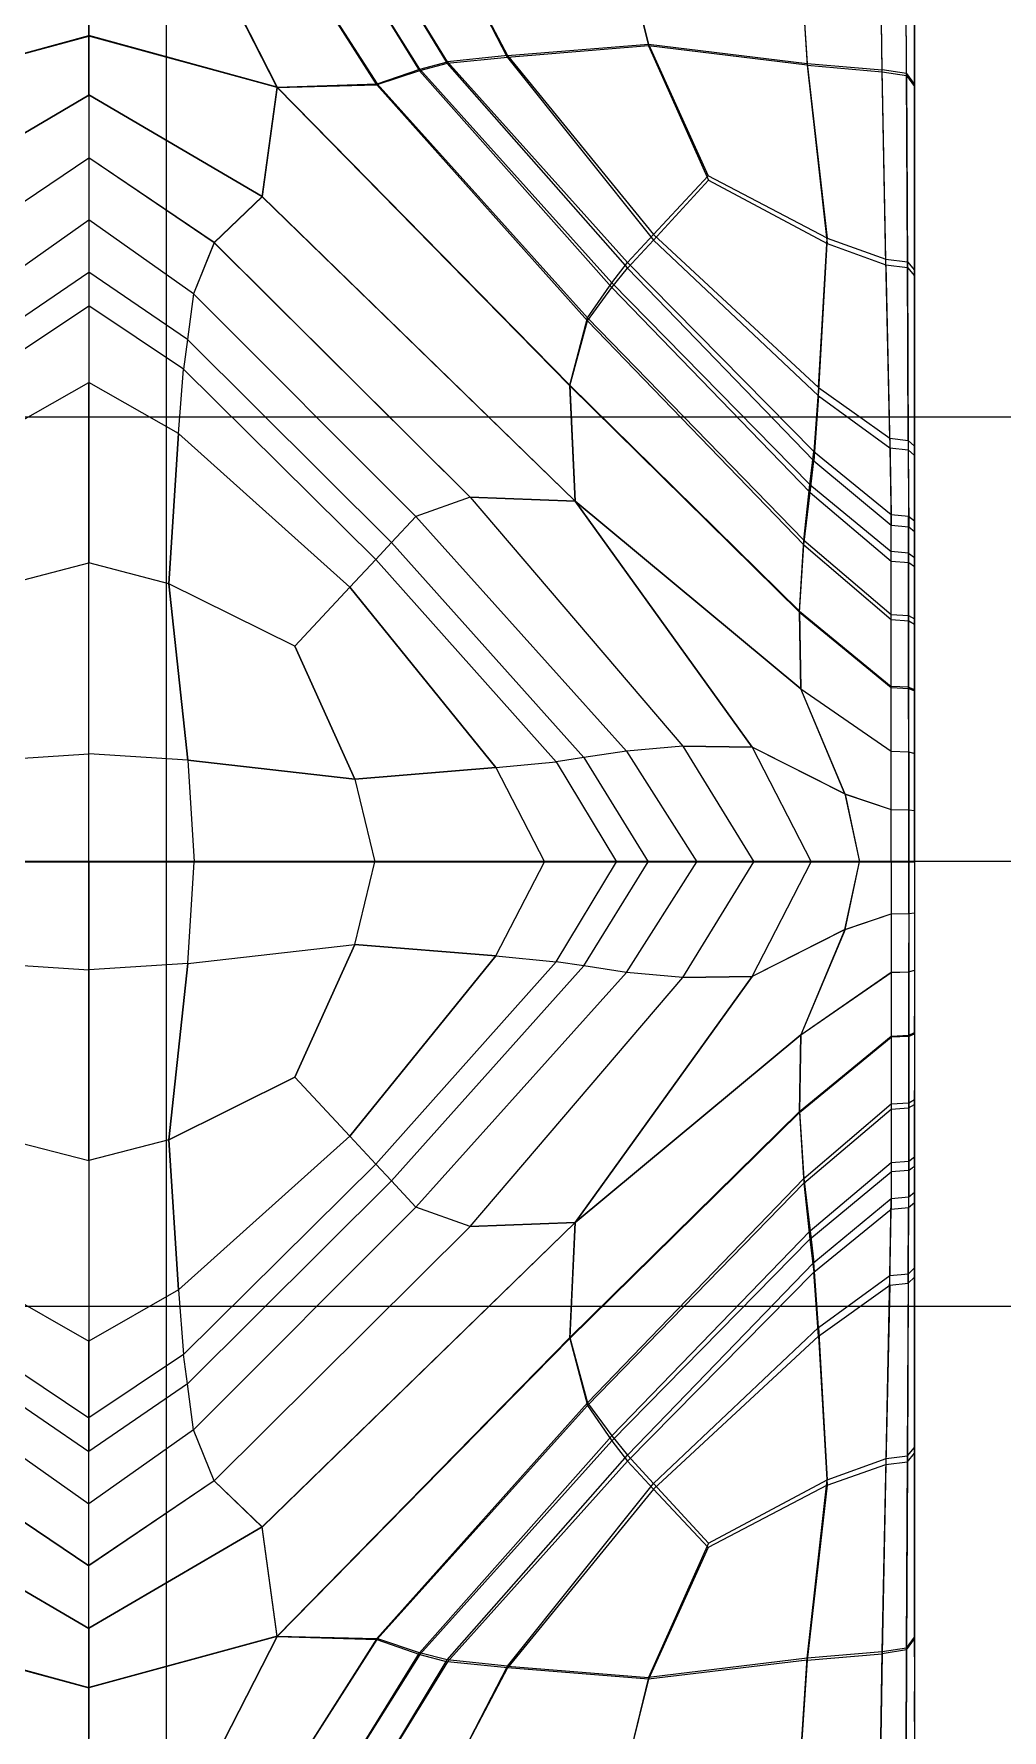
# Model space of a CAD drawing. Extents: x 11992 to 29481, y -6727 to 6811.
# Drawn here: x 12621.41 to 12627.12, y 1275.12 to 1285.14 of the extents above; entities that cross this region are included whole.
import ezdxf

# ---------------------------------------------------------------- set-up
doc = ezdxf.new("R2010")
doc.units = 0
doc.header["$MEASUREMENT"] = 0
doc.layers.get('0').update_dxf_attribs({"color": 8, "linetype": 'CONTINUOUS'})

msp = doc.modelspace()

# ---------------------------------------------------------------- linework, layer by layer
for p, q in [((12622.188, 1830.601, -1920.433), (12622.188, 930.6, -1920.433)), ((12622.188, 1830.601, -2370.433), (12622.188, 930.6, -2370.433)), ((12621.73, 1284.781, -1759.853), (12621.73, 1293.203, -1755.897)), ((12626.605, 1288.027, -1758.806), (12626.605, 1284.722, -1759.473)), ((12626.605, 1282.266, -1720.583), (12626.605, 1287.266, -1723.956)), ((12626.605, 1283.63, -1759.572), (12626.605, 1286.403, -1757.39)), ((12621.73, 1285.725, -1721.202), (12621.73, 1285.132, -1721.042)), ((12623.684, 1284.934, -1720.599), (12623.305, 1285.539, -1720.707)), ((12623.305, 1285.538, -1760.159), (12623.683, 1284.925, -1760.249)), ((12623.847, 1284.978, -1720.536), (12623.492, 1285.557, -1720.642)), ((12623.492, 1285.555, -1760.224), (12623.846, 1284.967, -1760.306)), ((12624.203, 1285.003, -1760.308), (12623.915, 1285.557, -1760.231)), ((12623.916, 1285.559, -1720.635), (12624.203, 1285.014, -1720.532)), ((12624.916, 1285.557, -1720.639), (12625.034, 1285.081, -1720.538)), ((12624.916, 1285.557, -1760.227), (12625.034, 1285.071, -1760.303)), ((12625.932, 1285.555, -1760.22), (12625.972, 1284.957, -1760.31)), ((12625.933, 1285.555, -1720.645), (12625.972, 1284.968, -1720.527)), ((12626.413, 1284.919, -1760.313), (12626.405, 1285.555, -1760.218)), ((12626.413, 1284.93, -1720.523), (12626.405, 1285.554, -1720.647)), ((12626.557, 1284.897, -1760.22), (12626.555, 1285.53, -1760.126)), ((12626.557, 1284.908, -1720.616), (12626.555, 1285.529, -1720.74)), ((12622.526, 1285.449, -1721.047), (12622.843, 1284.828, -1720.963)), ((12622.842, 1284.826, -1759.902), (12622.526, 1285.447, -1759.819)), ((12623.017, 1285.493, -1720.879), (12623.432, 1284.847, -1720.769)), ((12623.431, 1284.842, -1760.088), (12623.017, 1285.492, -1759.987)), ((12620.617, 1284.83, -1720.96), (12621.73, 1285.132, -1721.042)), ((12620.617, 1284.826, -1759.902), (12621.73, 1285.13, -1759.823)), ((12622.843, 1284.828, -1720.963), (12621.73, 1285.132, -1721.042)), ((12621.73, 1285.132, -1721.042), (12621.73, 1284.782, -1721.012)), ((12622.842, 1284.826, -1759.902), (12621.73, 1285.13, -1759.823)), ((12624.203, 1285.014, -1720.532), (12625.034, 1285.081, -1720.538)), ((12625.034, 1285.071, -1760.303), (12624.203, 1285.003, -1760.308)), ((12625.034, 1285.081, -1720.538), (12625.972, 1284.968, -1720.527)), ((12625.034, 1285.081, -1720.538), (12625.387, 1284.304, -1720.434)), ((12625.972, 1284.957, -1760.31), (12625.034, 1285.071, -1760.303)), ((12625.034, 1285.071, -1760.303), (12625.388, 1284.278, -1760.378)), ((12623.683, 1284.925, -1760.249), (12623.431, 1284.842, -1760.088)), ((12623.432, 1284.847, -1720.769), (12623.684, 1284.934, -1720.599)), ((12623.846, 1284.967, -1760.306), (12623.683, 1284.925, -1760.249)), ((12623.683, 1284.925, -1760.249), (12624.818, 1283.644, -1760.38)), ((12623.684, 1284.934, -1720.599), (12623.847, 1284.978, -1720.536)), ((12623.684, 1284.934, -1720.599), (12624.818, 1283.673, -1720.435)), ((12624.203, 1285.003, -1760.308), (12623.846, 1284.967, -1760.306)), ((12623.846, 1284.967, -1760.306), (12624.911, 1283.759, -1760.42)), ((12624.203, 1285.014, -1720.532), (12623.847, 1284.978, -1720.536)), ((12624.911, 1283.793, -1720.383), (12623.847, 1284.978, -1720.536)), ((12624.203, 1285.014, -1720.532), (12625.064, 1283.958, -1720.397)), ((12624.203, 1285.003, -1760.308), (12625.065, 1283.925, -1760.406)), ((12625.972, 1284.968, -1720.527), (12626.09, 1283.936, -1720.393)), ((12625.972, 1284.968, -1720.527), (12626.413, 1284.93, -1720.523)), ((12625.972, 1284.957, -1760.31), (12626.09, 1283.904, -1760.407)), ((12625.972, 1284.957, -1760.31), (12626.413, 1284.919, -1760.313)), ((12626.436, 1283.813, -1720.379), (12626.413, 1284.93, -1720.523)), ((12626.557, 1284.908, -1720.616), (12626.413, 1284.93, -1720.523)), ((12626.436, 1283.779, -1760.417), (12626.413, 1284.919, -1760.313)), ((12626.413, 1284.919, -1760.313), (12626.557, 1284.897, -1760.22)), ((12626.605, 1283.375, -1758.131), (12626.605, 1284.949, -1757.955)), ((12626.605, 1283.406, -1722.672), (12626.605, 1284.948, -1722.91)), ((12622.843, 1284.828, -1720.963), (12622.753, 1284.182, -1720.935)), ((12622.753, 1284.181, -1759.932), (12622.842, 1284.826, -1759.902)), ((12622.842, 1284.826, -1759.902), (12623.431, 1284.842, -1760.088)), ((12622.842, 1284.826, -1759.902), (12624.571, 1283.063, -1760.136)), ((12622.843, 1284.828, -1720.963), (12623.432, 1284.847, -1720.769)), ((12622.843, 1284.828, -1720.963), (12624.571, 1283.068, -1720.725)), ((12624.674, 1283.448, -1760.246), (12623.431, 1284.842, -1760.088)), ((12623.432, 1284.847, -1720.769), (12624.674, 1283.465, -1720.593)), ((12626.563, 1283.796, -1720.472), (12626.557, 1284.908, -1720.616)), ((12626.557, 1284.908, -1720.616), (12626.605, 1284.843, -1720.894)), ((12626.557, 1284.897, -1760.22), (12626.563, 1283.762, -1760.324)), ((12626.557, 1284.897, -1760.22), (12626.605, 1284.832, -1759.942)), ((12626.605, 1284.832, -1759.942), (12626.605, 1281.895, -1759.007)), ((12620.707, 1284.183, -1720.933), (12621.73, 1284.782, -1721.012)), ((12620.707, 1284.181, -1759.932), (12621.73, 1284.781, -1759.853)), ((12621.73, 1284.782, -1721.012), (12621.73, 1284.045, -1720.753)), ((12622.753, 1284.182, -1720.935), (12621.73, 1284.782, -1721.012)), ((12622.753, 1284.181, -1759.932), (12621.73, 1284.781, -1759.853)), ((12621.73, 1284.781, -1759.853), (12621.73, 1283.084, -1760.452)), ((12626.605, 1284.733, -1721.364), (12626.605, 1283.406, -1722.672)), ((12620.989, 1283.909, -1760.001), (12621.73, 1284.411, -1759.925)), ((12620.989, 1283.91, -1720.865), (12621.73, 1284.411, -1720.94)), ((12622.471, 1283.91, -1720.865), (12621.73, 1284.411, -1720.94)), ((12622.471, 1283.909, -1760.001), (12621.73, 1284.411, -1759.925)), ((12626.605, 1283.543, -1721.899), (12626.605, 1284.395, -1722.8)), ((12626.605, 1283.511, -1758.902), (12626.605, 1284.386, -1758.039)), ((12625.387, 1284.304, -1720.434), (12625.064, 1283.958, -1720.397)), ((12625.065, 1283.925, -1760.406), (12625.388, 1284.278, -1760.378)), ((12626.09, 1283.936, -1720.393), (12625.387, 1284.304, -1720.434)), ((12625.388, 1284.278, -1760.378), (12626.09, 1283.904, -1760.407)), ((12622.753, 1284.182, -1720.935), (12622.471, 1283.91, -1720.865)), ((12622.471, 1283.909, -1760.001), (12622.753, 1284.181, -1759.932)), ((12624.601, 1282.383, -1720.698), (12622.753, 1284.182, -1720.935)), ((12624.601, 1282.383, -1760.169), (12622.753, 1284.181, -1759.932)), ((12621.111, 1283.607, -1760.186), (12621.73, 1284.045, -1760.113)), ((12621.111, 1283.607, -1720.68), (12621.73, 1284.045, -1720.753)), ((12621.73, 1284.045, -1720.753), (12621.73, 1283.736, -1720.565)), ((12622.349, 1283.607, -1720.68), (12621.73, 1284.045, -1720.753)), ((12622.349, 1283.607, -1760.186), (12621.73, 1284.045, -1760.113)), ((12625.064, 1283.958, -1720.397), (12624.911, 1283.793, -1720.383)), ((12625.065, 1283.925, -1760.406), (12624.911, 1283.759, -1760.42)), ((12626.038, 1283.055, -1720.293), (12625.064, 1283.958, -1720.397)), ((12626.039, 1283.005, -1760.479), (12625.065, 1283.925, -1760.406)), ((12626.038, 1283.055, -1720.293), (12626.09, 1283.936, -1720.393)), ((12626.09, 1283.936, -1720.393), (12626.436, 1283.813, -1720.379)), ((12622.471, 1283.91, -1720.865), (12622.349, 1283.607, -1720.68)), ((12622.471, 1283.909, -1760.001), (12622.349, 1283.607, -1760.186)), ((12622.471, 1283.91, -1720.865), (12623.981, 1282.407, -1720.64)), ((12622.471, 1283.909, -1760.001), (12623.981, 1282.407, -1760.226)), ((12626.039, 1283.005, -1760.479), (12626.09, 1283.904, -1760.407)), ((12626.09, 1283.904, -1760.407), (12626.436, 1283.779, -1760.417)), ((12621.146, 1283.337, -1760.372), (12621.73, 1283.736, -1760.301)), ((12621.146, 1283.337, -1720.494), (12621.73, 1283.736, -1720.565)), ((12622.313, 1283.337, -1760.372), (12621.73, 1283.736, -1760.301)), ((12622.313, 1283.337, -1720.494), (12621.73, 1283.736, -1720.565)), ((12621.73, 1283.736, -1720.565), (12621.73, 1283.084, -1720.414)), ((12624.818, 1283.673, -1720.435), (12624.911, 1283.793, -1720.383)), ((12624.818, 1283.644, -1760.38), (12624.911, 1283.759, -1760.42)), ((12624.911, 1283.793, -1720.383), (12626.01, 1282.676, -1720.251)), ((12624.911, 1283.759, -1760.42), (12626.011, 1282.621, -1760.517)), ((12626.46, 1282.754, -1720.258), (12626.436, 1283.813, -1720.379)), ((12626.436, 1283.813, -1720.379), (12626.563, 1283.796, -1720.472)), ((12626.436, 1283.779, -1760.417), (12626.46, 1282.698, -1760.504)), ((12626.436, 1283.779, -1760.417), (12626.563, 1283.762, -1760.324)), ((12626.568, 1282.742, -1720.352), (12626.563, 1283.796, -1720.472)), ((12626.563, 1283.796, -1720.472), (12626.605, 1283.747, -1720.752)), ((12626.563, 1283.762, -1760.324), (12626.568, 1282.686, -1760.41)), ((12626.563, 1283.762, -1760.324), (12626.605, 1283.713, -1760.044)), ((12624.674, 1283.465, -1720.593), (12624.818, 1283.673, -1720.435)), ((12624.674, 1283.448, -1760.246), (12624.818, 1283.644, -1760.38)), ((12625.986, 1282.482, -1720.29), (12624.818, 1283.673, -1720.435)), ((12624.818, 1283.644, -1760.38), (12625.988, 1282.433, -1760.493)), ((12621.17, 1283.162, -1720.422), (12621.73, 1283.536, -1720.492)), ((12621.17, 1283.162, -1760.444), (12621.73, 1283.536, -1760.374)), ((12622.29, 1283.162, -1760.444), (12621.73, 1283.536, -1760.374)), ((12622.29, 1283.162, -1720.422), (12621.73, 1283.536, -1720.492)), ((12622.349, 1283.607, -1720.68), (12622.313, 1283.337, -1720.494)), ((12622.349, 1283.607, -1760.186), (12622.313, 1283.337, -1760.372)), ((12623.661, 1282.293, -1720.462), (12622.349, 1283.607, -1720.68)), ((12623.661, 1282.293, -1760.404), (12622.349, 1283.607, -1760.186)), ((12626.605, 1282.218, -1721.061), (12626.605, 1283.543, -1721.899)), ((12624.571, 1283.068, -1720.725), (12624.674, 1283.465, -1720.593)), ((12624.571, 1283.063, -1760.136), (12624.674, 1283.448, -1760.246)), ((12624.674, 1283.465, -1720.593), (12625.951, 1282.152, -1720.436)), ((12624.674, 1283.448, -1760.246), (12625.951, 1282.124, -1760.385)), ((12626.605, 1283.511, -1758.902), (12626.605, 1282.418, -1758.208)), ((12622.313, 1283.337, -1760.372), (12622.29, 1283.162, -1760.444)), ((12622.313, 1283.337, -1720.494), (12622.29, 1283.162, -1720.422)), ((12623.517, 1282.139, -1760.586), (12622.313, 1283.337, -1760.372)), ((12622.313, 1283.337, -1720.494), (12623.517, 1282.139, -1720.28)), ((12626.605, 1282.595, -1759.656), (12626.605, 1283.375, -1758.131)), ((12626.605, 1283.375, -1758.131), (12626.605, 1281.997, -1760.157)), ((12622.259, 1282.782, -1760.51), (12622.29, 1283.162, -1760.444)), ((12622.259, 1282.782, -1720.355), (12622.29, 1283.162, -1720.422)), ((12623.424, 1282.039, -1760.655), (12622.29, 1283.162, -1760.444)), ((12623.424, 1282.039, -1720.211), (12622.29, 1283.162, -1720.422)), ((12621.2, 1282.782, -1760.51), (12621.73, 1283.084, -1760.452)), ((12621.2, 1282.782, -1720.355), (12621.73, 1283.084, -1720.414)), ((12622.259, 1282.782, -1760.51), (12621.73, 1283.084, -1760.452)), ((12622.259, 1282.782, -1720.355), (12621.73, 1283.084, -1720.414)), ((12621.73, 1283.084, -1720.414), (12621.73, 1282.018, -1720.209)), ((12621.73, 1280.253, -1760.925), (12621.73, 1283.084, -1760.452)), ((12624.571, 1283.068, -1720.725), (12625.925, 1281.734, -1720.57)), ((12624.571, 1283.068, -1720.725), (12624.601, 1282.383, -1720.698)), ((12624.601, 1282.383, -1760.169), (12624.571, 1283.063, -1760.136)), ((12624.571, 1283.063, -1760.136), (12625.926, 1281.727, -1760.287)), ((12626.038, 1283.055, -1720.293), (12626.01, 1282.676, -1720.251)), ((12626.038, 1283.055, -1720.293), (12626.46, 1282.754, -1720.258)), ((12626.039, 1283.005, -1760.479), (12626.011, 1282.621, -1760.517)), ((12626.039, 1283.005, -1760.479), (12626.46, 1282.698, -1760.504)), ((12651.312, 1282.879, -1720.484), (12606.312, 1282.879, -1720.484)), ((12651.312, 1282.879, -1760.381), (12606.312, 1282.879, -1760.381)), ((12622.259, 1282.782, -1760.51), (12622.202, 1281.895, -1760.681)), ((12622.203, 1281.895, -1720.185), (12622.259, 1282.782, -1720.355)), ((12622.259, 1282.782, -1760.51), (12623.271, 1281.874, -1760.685)), ((12623.271, 1281.874, -1720.18), (12622.259, 1282.782, -1720.355)), ((12626.46, 1282.754, -1720.258), (12626.568, 1282.742, -1720.352)), ((12626.46, 1282.754, -1720.258), (12626.467, 1282.304, -1720.206)), ((12626.568, 1282.742, -1720.352), (12626.57, 1282.295, -1720.3)), ((12626.568, 1282.742, -1720.352), (12626.605, 1282.707, -1720.634)), ((12625.986, 1282.482, -1720.29), (12626.01, 1282.676, -1720.251)), ((12625.988, 1282.433, -1760.493), (12626.011, 1282.621, -1760.517)), ((12626.01, 1282.676, -1720.251), (12626.467, 1282.304, -1720.206)), ((12626.011, 1282.621, -1760.517), (12626.468, 1282.241, -1760.549)), ((12626.46, 1282.698, -1760.504), (12626.568, 1282.686, -1760.41)), ((12626.46, 1282.698, -1760.504), (12626.468, 1282.241, -1760.549)), ((12626.568, 1282.686, -1760.41), (12626.571, 1282.232, -1760.455)), ((12626.568, 1282.686, -1760.41), (12626.605, 1282.652, -1760.13)), ((12626.605, 1281.875, -1722.551), (12626.605, 1282.564, -1721.788)), ((12625.951, 1282.152, -1720.436), (12625.986, 1282.482, -1720.29)), ((12625.951, 1282.124, -1760.385), (12625.988, 1282.433, -1760.493)), ((12625.986, 1282.482, -1720.29), (12626.467, 1282.085, -1720.242)), ((12625.988, 1282.433, -1760.493), (12626.468, 1282.029, -1760.531)), ((12623.981, 1282.407, -1720.64), (12623.661, 1282.293, -1720.462)), ((12623.981, 1282.407, -1760.226), (12623.661, 1282.293, -1760.404)), ((12623.981, 1282.407, -1720.64), (12625.238, 1280.936, -1720.426)), ((12623.981, 1282.407, -1760.226), (12625.238, 1280.936, -1760.439)), ((12623.981, 1282.407, -1760.226), (12624.601, 1282.383, -1760.169)), ((12624.601, 1282.383, -1720.698), (12623.981, 1282.407, -1720.64)), ((12625.646, 1280.93, -1760.36), (12624.601, 1282.383, -1760.169)), ((12624.601, 1282.383, -1760.169), (12625.933, 1281.275, -1760.295)), ((12625.933, 1281.275, -1720.573), (12624.601, 1282.383, -1720.698)), ((12624.601, 1282.383, -1720.698), (12625.646, 1280.93, -1720.507)), ((12623.661, 1282.293, -1720.462), (12623.517, 1282.139, -1720.28)), ((12623.661, 1282.293, -1760.404), (12623.517, 1282.139, -1760.586)), ((12623.661, 1282.293, -1720.462), (12624.905, 1280.907, -1720.244)), ((12623.661, 1282.293, -1760.404), (12624.905, 1280.907, -1760.622)), ((12626.467, 1282.085, -1720.242), (12626.467, 1282.304, -1720.206)), ((12626.467, 1282.304, -1720.206), (12626.57, 1282.295, -1720.3)), ((12626.468, 1280.253, -1760.384), (12626.468, 1282.241, -1760.549)), ((12626.468, 1282.241, -1760.549), (12626.571, 1282.232, -1760.455)), ((12626.57, 1282.295, -1720.3), (12626.605, 1282.266, -1720.583)), ((12626.57, 1281.284, -1720.611), (12626.57, 1282.295, -1720.3)), ((12626.571, 1282.232, -1760.455), (12626.605, 1282.204, -1760.174)), ((12626.571, 1279.947, -1760.279), (12626.571, 1282.232, -1760.455)), ((12626.605, 1282.218, -1721.061), (12626.605, 1281.547, -1722.677)), ((12623.517, 1282.139, -1760.586), (12623.424, 1282.039, -1760.655)), ((12623.517, 1282.139, -1720.28), (12623.424, 1282.039, -1720.211)), ((12624.653, 1280.868, -1760.799), (12623.517, 1282.139, -1760.586)), ((12623.517, 1282.139, -1720.28), (12624.653, 1280.868, -1720.066)), ((12625.925, 1281.734, -1720.57), (12625.951, 1282.152, -1720.436)), ((12625.926, 1281.727, -1760.287), (12625.951, 1282.124, -1760.385)), ((12625.951, 1282.152, -1720.436), (12626.468, 1281.714, -1720.384)), ((12625.951, 1282.124, -1760.385), (12626.468, 1281.683, -1760.432)), ((12626.605, 1282.157, -1759.699), (12626.605, 1282.014, -1758.248)), ((12621.257, 1281.895, -1720.185), (12621.73, 1282.018, -1720.209)), ((12621.257, 1281.895, -1760.681), (12621.73, 1282.018, -1760.657)), ((12621.73, 1280.891, -1720.008), (12621.73, 1282.018, -1720.209)), ((12622.203, 1281.895, -1720.185), (12621.73, 1282.018, -1720.209)), ((12622.202, 1281.895, -1760.681), (12621.73, 1282.018, -1760.657)), ((12623.271, 1281.874, -1760.685), (12623.424, 1282.039, -1760.655)), ((12623.271, 1281.874, -1720.18), (12623.424, 1282.039, -1720.211)), ((12623.424, 1282.039, -1760.655), (12624.489, 1280.843, -1760.865)), ((12623.424, 1282.039, -1720.211), (12624.49, 1280.843, -1720)), ((12626.57, 1282.076, -1720.336), (12626.467, 1282.085, -1720.242)), ((12626.468, 1281.714, -1720.384), (12626.467, 1282.085, -1720.242)), ((12626.468, 1282.029, -1760.531), (12626.571, 1282.021, -1760.438)), ((12626.57, 1282.076, -1720.336), (12626.605, 1282.05, -1720.618)), ((12626.571, 1282.021, -1760.438), (12626.605, 1281.997, -1760.157)), ((12622.947, 1281.526, -1760.753), (12622.202, 1281.895, -1760.681)), ((12622.202, 1281.895, -1760.681), (12622.315, 1280.853, -1760.866)), ((12622.947, 1281.526, -1720.113), (12622.203, 1281.895, -1720.185)), ((12622.315, 1280.853, -1720), (12622.203, 1281.895, -1720.185)), ((12623.271, 1281.874, -1760.685), (12622.947, 1281.526, -1760.753)), ((12622.947, 1281.526, -1720.113), (12623.271, 1281.874, -1720.18)), ((12623.271, 1281.874, -1760.685), (12624.133, 1280.809, -1760.877)), ((12624.133, 1280.809, -1719.989), (12623.271, 1281.874, -1720.18)), ((12626.605, 1280.831, -1758.061), (12626.605, 1281.895, -1759.007)), ((12626.605, 1281.826, -1758.233), (12626.605, 1281.52, -1758.144)), ((12625.925, 1281.734, -1720.57), (12625.933, 1281.275, -1720.573)), ((12625.925, 1281.734, -1720.57), (12626.468, 1281.289, -1720.519)), ((12625.933, 1281.275, -1760.295), (12625.926, 1281.727, -1760.287)), ((12625.926, 1281.727, -1760.287), (12626.468, 1281.282, -1760.338)), ((12626.468, 1281.289, -1720.519), (12626.468, 1281.714, -1720.384)), ((12626.468, 1281.714, -1720.384), (12626.57, 1281.707, -1720.478)), ((12626.468, 1281.683, -1760.432), (12626.571, 1281.676, -1760.338)), ((12626.57, 1281.707, -1720.478), (12626.605, 1281.687, -1720.758)), ((12626.571, 1281.676, -1760.338), (12626.605, 1281.656, -1760.059)), ((12626.605, 1281.238, -1759.497), (12626.605, 1281.656, -1760.059)), ((12626.605, 1281.623, -1759.587), (12626.605, 1279.981, -1758.091)), ((12626.605, 1281.164, -1758.061), (12626.605, 1281.623, -1759.587)), ((12623.301, 1280.741, -1719.976), (12622.947, 1281.526, -1720.113)), ((12622.947, 1281.526, -1760.753), (12623.301, 1280.741, -1760.89)), ((12626.194, 1280.654, -1760.369), (12625.933, 1281.275, -1760.295)), ((12625.933, 1281.275, -1760.295), (12626.468, 1280.906, -1760.337)), ((12626.195, 1280.653, -1720.497), (12625.933, 1281.275, -1720.573)), ((12625.933, 1281.275, -1720.573), (12626.468, 1280.906, -1720.531)), ((12626.468, 1280.906, -1720.531), (12626.468, 1281.289, -1720.519)), ((12626.57, 1281.284, -1720.611), (12626.468, 1281.289, -1720.519)), ((12626.468, 1281.282, -1760.338), (12626.571, 1281.277, -1760.245)), ((12626.571, 1280.902, -1720.624), (12626.57, 1281.284, -1720.611)), ((12626.57, 1281.284, -1720.611), (12626.605, 1281.27, -1720.89)), ((12626.571, 1281.277, -1760.245), (12626.605, 1281.263, -1759.967)), ((12626.605, 1280.894, -1759.967), (12626.605, 1281.263, -1759.967)), ((12626.605, 1280.555, -1720.866), (12626.605, 1281.21, -1722.029)), ((12626.605, 1280.253, -1722.764), (12626.605, 1281.21, -1722.029)), ((12626.605, 1280.538, -1758.861), (12626.605, 1281.204, -1758.829)), ((12626.605, 1280.831, -1722.807), (12626.605, 1281.17, -1722.796)), ((12625.238, 1280.936, -1720.426), (12624.905, 1280.907, -1720.244)), ((12625.238, 1280.936, -1760.439), (12624.905, 1280.907, -1760.622)), ((12625.238, 1280.936, -1720.426), (12625.657, 1280.253, -1720.355)), ((12625.646, 1280.93, -1720.507), (12625.238, 1280.936, -1720.426)), ((12625.238, 1280.936, -1760.439), (12625.646, 1280.93, -1760.36)), ((12625.238, 1280.936, -1760.439), (12625.657, 1280.253, -1760.511)), ((12626.194, 1280.654, -1760.369), (12625.646, 1280.93, -1760.36)), ((12625.646, 1280.93, -1760.36), (12625.995, 1280.253, -1760.423)), ((12626.195, 1280.653, -1720.497), (12625.646, 1280.93, -1720.507)), ((12625.646, 1280.93, -1720.507), (12625.995, 1280.253, -1720.443)), ((12621.145, 1280.853, -1720), (12621.73, 1280.891, -1720.008)), ((12621.145, 1280.853, -1760.866), (12621.73, 1280.891, -1760.858)), ((12622.315, 1280.853, -1760.866), (12621.73, 1280.891, -1760.858)), ((12622.315, 1280.853, -1720), (12621.73, 1280.891, -1720.008)), ((12621.73, 1280.253, -1719.941), (12621.73, 1280.891, -1720.008)), ((12623.301, 1280.741, -1760.89), (12622.315, 1280.853, -1760.866)), ((12622.315, 1280.853, -1760.866), (12622.352, 1280.253, -1760.927)), ((12622.315, 1280.853, -1720), (12623.301, 1280.741, -1719.976)), ((12622.315, 1280.853, -1720), (12622.352, 1280.253, -1719.938)), ((12624.133, 1280.809, -1719.989), (12624.49, 1280.843, -1720)), ((12624.133, 1280.809, -1760.877), (12624.489, 1280.843, -1760.865)), ((12624.653, 1280.868, -1760.799), (12624.489, 1280.843, -1760.865)), ((12624.489, 1280.843, -1760.865), (12624.845, 1280.253, -1760.936)), ((12624.653, 1280.868, -1720.066), (12624.49, 1280.843, -1720)), ((12624.49, 1280.843, -1720), (12624.845, 1280.253, -1719.93)), ((12624.905, 1280.907, -1760.622), (12624.653, 1280.868, -1760.799)), ((12624.905, 1280.907, -1720.244), (12624.653, 1280.868, -1720.066)), ((12624.653, 1280.868, -1760.799), (12625.032, 1280.253, -1760.871)), ((12624.653, 1280.868, -1720.066), (12625.032, 1280.253, -1719.995)), ((12624.905, 1280.907, -1760.622), (12625.319, 1280.253, -1760.694)), ((12624.905, 1280.907, -1720.244), (12625.32, 1280.253, -1720.171)), ((12626.468, 1280.906, -1760.337), (12626.571, 1280.903, -1760.245)), ((12626.468, 1280.906, -1720.531), (12626.571, 1280.902, -1720.624)), ((12626.468, 1280.253, -1720.482), (12626.468, 1280.906, -1720.531)), ((12626.571, 1280.903, -1760.245), (12626.605, 1280.894, -1759.967)), ((12626.571, 1280.902, -1720.624), (12626.605, 1280.893, -1720.902)), ((12626.571, 1280.902, -1720.624), (12626.571, 1278.274, -1720.411)), ((12626.605, 1280.878, -1721.372), (12626.605, 1280.856, -1722.04)), ((12623.301, 1280.741, -1719.976), (12624.133, 1280.809, -1719.989)), ((12624.133, 1280.809, -1760.877), (12623.301, 1280.741, -1760.89)), ((12623.301, 1280.741, -1719.976), (12623.419, 1280.253, -1719.931)), ((12623.301, 1280.741, -1760.89), (12623.419, 1280.253, -1760.935)), ((12624.133, 1280.809, -1719.989), (12624.421, 1280.253, -1719.925)), ((12624.133, 1280.809, -1760.877), (12624.421, 1280.253, -1760.94)), ((12626.194, 1280.654, -1760.369), (12626.281, 1280.253, -1760.394)), ((12626.194, 1280.654, -1760.369), (12626.468, 1280.561, -1760.372)), ((12626.195, 1280.653, -1720.497), (12626.468, 1280.561, -1720.494)), ((12626.195, 1280.653, -1720.497), (12626.281, 1280.253, -1720.472)), ((12626.468, 1280.561, -1760.372), (12626.571, 1280.56, -1760.279)), ((12626.468, 1280.561, -1720.494), (12626.571, 1280.56, -1720.587)), ((12626.571, 1280.56, -1720.587), (12626.605, 1280.555, -1720.866)), ((12626.571, 1280.56, -1760.279), (12626.605, 1280.555, -1760.001)), ((12626.605, 1280.555, -1760.001), (12626.605, 1279.969, -1758.86)), ((12626.605, 1280.253, -1721.995), (12626.605, 1280.526, -1722.775)), ((12651.312, 1280.254, -1760.557), (12606.312, 1280.254, -1760.557)), ((12651.312, 1280.254, -1720.308), (12606.312, 1280.254, -1720.308)), ((12615.907, 1280.253, -1720.355), (12626.468, 1280.253, -1720.482)), ((12623.419, 1280.253, -1760.935), (12621.107, 1280.253, -1760.927)), ((12621.73, 1280.253, -1760.925), (12621.73, 1277.422, -1760.452)), ((12621.73, 1279.615, -1720.008), (12621.73, 1280.253, -1719.941)), ((12622.315, 1279.653, -1760.866), (12622.352, 1280.253, -1760.927)), ((12622.315, 1279.653, -1720), (12622.352, 1280.253, -1719.938)), ((12623.301, 1279.765, -1719.976), (12623.419, 1280.253, -1719.931)), ((12623.301, 1279.765, -1760.89), (12623.419, 1280.253, -1760.935)), ((12623.419, 1280.253, -1760.935), (12625.032, 1280.253, -1760.871)), ((12624.133, 1279.698, -1719.989), (12624.421, 1280.253, -1719.925)), ((12624.133, 1279.698, -1760.877), (12624.421, 1280.253, -1760.94)), ((12624.489, 1279.663, -1760.865), (12624.845, 1280.253, -1760.936)), ((12624.49, 1279.663, -1720), (12624.845, 1280.253, -1719.93)), ((12624.653, 1279.638, -1760.799), (12625.032, 1280.253, -1760.871)), ((12624.653, 1279.638, -1720.066), (12625.032, 1280.253, -1719.995)), ((12624.905, 1279.599, -1760.622), (12625.319, 1280.253, -1760.694)), ((12624.905, 1279.599, -1720.244), (12625.32, 1280.253, -1720.171)), ((12626.468, 1280.253, -1760.384), (12625.032, 1280.253, -1760.871)), ((12625.238, 1279.57, -1760.439), (12625.657, 1280.253, -1760.511)), ((12625.238, 1279.57, -1720.426), (12625.657, 1280.253, -1720.355)), ((12625.646, 1279.576, -1760.359), (12625.995, 1280.253, -1760.423)), ((12625.646, 1279.576, -1720.506), (12625.995, 1280.253, -1720.443)), ((12626.194, 1279.853, -1760.369), (12626.281, 1280.253, -1760.394)), ((12626.195, 1279.853, -1720.497), (12626.281, 1280.253, -1720.472)), ((12626.468, 1280.253, -1760.384), (12626.468, 1279.601, -1760.335)), ((12626.468, 1280.253, -1720.482), (12626.468, 1278.265, -1720.317)), ((12626.468, 1280.253, -1760.384), (12626.605, 1280.253, -1758.871)), ((12626.468, 1280.253, -1720.482), (12626.605, 1280.253, -1721.325)), ((12626.605, 1280.253, -1721.995), (12626.605, 1280.253, -1722.764)), ((12626.605, 1280.253, -1722.764), (12626.605, 1278.492, -1722.618)), ((12626.605, 1280.253, -1721.995), (12626.605, 1279.98, -1722.774)), ((12626.605, 1280.253, -1758.871), (12626.605, 1280.253, -1758.102)), ((12626.605, 1280.253, -1721.325), (12626.605, 1280.253, -1721.995)), ((12626.194, 1279.853, -1760.369), (12626.468, 1279.945, -1760.372)), ((12626.195, 1279.853, -1720.497), (12626.468, 1279.945, -1720.494)), ((12626.468, 1279.945, -1760.372), (12626.571, 1279.947, -1760.279)), ((12626.468, 1279.945, -1720.494), (12626.571, 1279.947, -1720.587)), ((12626.571, 1279.947, -1760.279), (12626.57, 1279.604, -1760.242)), ((12626.571, 1279.947, -1760.279), (12626.605, 1279.951, -1760)), ((12626.571, 1279.947, -1720.587), (12626.605, 1279.951, -1720.865)), ((12626.605, 1279.951, -1720.865), (12626.605, 1279.675, -1722.805)), ((12626.194, 1279.853, -1760.369), (12625.646, 1279.576, -1760.359)), ((12626.195, 1279.853, -1720.497), (12625.646, 1279.576, -1720.506)), ((12626.194, 1279.853, -1760.369), (12625.933, 1279.231, -1760.293)), ((12626.195, 1279.853, -1720.497), (12625.933, 1279.231, -1720.571)), ((12622.315, 1279.653, -1760.866), (12623.301, 1279.765, -1760.89)), ((12622.315, 1279.653, -1720), (12623.301, 1279.765, -1719.976)), ((12623.301, 1279.765, -1760.89), (12622.947, 1278.981, -1760.753)), ((12622.947, 1278.981, -1720.113), (12623.301, 1279.765, -1719.976)), ((12624.133, 1279.698, -1719.989), (12623.301, 1279.765, -1719.976)), ((12623.301, 1279.765, -1760.89), (12624.133, 1279.698, -1760.877)), ((12621.145, 1279.653, -1720), (12621.73, 1279.615, -1720.008)), ((12621.145, 1279.653, -1760.866), (12621.73, 1279.615, -1760.858)), ((12622.315, 1279.653, -1760.866), (12621.73, 1279.615, -1760.858)), ((12622.315, 1279.653, -1720), (12621.73, 1279.615, -1720.008)), ((12621.73, 1278.488, -1720.209), (12621.73, 1279.615, -1720.008)), ((12622.315, 1279.653, -1760.866), (12622.202, 1278.611, -1760.681)), ((12622.203, 1278.611, -1720.185), (12622.315, 1279.653, -1720)), ((12624.133, 1279.698, -1760.877), (12623.271, 1278.632, -1760.685)), ((12623.271, 1278.632, -1720.18), (12624.133, 1279.698, -1719.989)), ((12623.424, 1278.468, -1760.655), (12624.489, 1279.663, -1760.865)), ((12623.424, 1278.468, -1720.211), (12624.49, 1279.663, -1720)), ((12623.517, 1278.368, -1760.586), (12624.653, 1279.638, -1760.799)), ((12624.653, 1279.638, -1720.066), (12623.517, 1278.368, -1720.28)), ((12624.133, 1279.698, -1719.989), (12624.49, 1279.663, -1720)), ((12624.133, 1279.698, -1760.877), (12624.489, 1279.663, -1760.865)), ((12624.653, 1279.638, -1760.799), (12624.489, 1279.663, -1760.865)), ((12624.653, 1279.638, -1720.066), (12624.49, 1279.663, -1720)), ((12624.905, 1279.599, -1760.622), (12624.653, 1279.638, -1760.799)), ((12624.905, 1279.599, -1720.244), (12624.653, 1279.638, -1720.066)), ((12626.57, 1279.604, -1760.242), (12626.605, 1279.613, -1759.964)), ((12626.571, 1279.603, -1720.621), (12626.605, 1279.612, -1720.899)), ((12626.605, 1279.675, -1758.059), (12626.605, 1278.561, -1759.093)), ((12626.605, 1279.65, -1722.037), (12626.605, 1279.302, -1722.037)), ((12626.605, 1279.613, -1759.964), (12626.605, 1279.237, -1759.976)), ((12623.661, 1278.213, -1760.404), (12624.905, 1279.599, -1760.622)), ((12623.661, 1278.213, -1720.462), (12624.905, 1279.599, -1720.244)), ((12623.981, 1278.1, -1760.225), (12625.238, 1279.57, -1760.439)), ((12623.981, 1278.1, -1720.64), (12625.238, 1279.57, -1720.426)), ((12624.601, 1278.123, -1760.167), (12625.646, 1279.576, -1760.359)), ((12625.646, 1279.576, -1720.506), (12624.601, 1278.123, -1720.697)), ((12625.238, 1279.57, -1760.439), (12624.905, 1279.599, -1760.622)), ((12625.238, 1279.57, -1720.426), (12624.905, 1279.599, -1720.244)), ((12625.238, 1279.57, -1720.426), (12625.646, 1279.576, -1720.506)), ((12625.646, 1279.576, -1760.359), (12625.238, 1279.57, -1760.439)), ((12625.933, 1279.231, -1760.293), (12626.468, 1279.601, -1760.335)), ((12625.933, 1279.231, -1720.571), (12626.468, 1279.6, -1720.528)), ((12626.468, 1279.601, -1760.335), (12626.57, 1279.604, -1760.242)), ((12626.468, 1279.6, -1720.528), (12626.571, 1279.603, -1720.621)), ((12626.468, 1279.601, -1760.335), (12626.468, 1279.217, -1760.347)), ((12626.57, 1279.604, -1760.242), (12626.57, 1278.212, -1760.565)), ((12626.605, 1279.244, -1720.899), (12626.605, 1279.342, -1722.805)), ((12626.605, 1279.296, -1758.837), (12626.605, 1279.336, -1758.069)), ((12625.933, 1279.231, -1760.293), (12624.601, 1278.123, -1760.167)), ((12624.601, 1278.123, -1720.697), (12625.933, 1279.231, -1720.571)), ((12625.925, 1278.773, -1760.295), (12625.933, 1279.231, -1760.293)), ((12625.925, 1278.773, -1760.295), (12626.468, 1279.217, -1760.347)), ((12625.933, 1279.231, -1720.571), (12625.926, 1278.779, -1720.579)), ((12625.926, 1278.779, -1720.579), (12626.468, 1279.224, -1720.528)), ((12626.468, 1279.224, -1720.528), (12626.571, 1279.229, -1720.621)), ((12626.57, 1279.222, -1760.254), (12626.468, 1279.217, -1760.347)), ((12626.468, 1279.217, -1760.347), (12626.468, 1278.792, -1760.482)), ((12626.57, 1279.222, -1760.254), (12626.605, 1279.237, -1759.976)), ((12626.571, 1279.229, -1720.621), (12626.605, 1279.244, -1720.899)), ((12626.605, 1279.268, -1721.369), (12626.605, 1278.85, -1720.807)), ((12626.605, 1279.261, -1759.506), (12626.605, 1278.819, -1760.108)), ((12622.947, 1278.981, -1760.753), (12622.202, 1278.611, -1760.681)), ((12622.203, 1278.611, -1720.185), (12622.947, 1278.981, -1720.113)), ((12622.947, 1278.981, -1760.753), (12623.271, 1278.632, -1760.685)), ((12623.271, 1278.632, -1720.18), (12622.947, 1278.981, -1720.113)), ((12626.605, 1278.959, -1758.188), (12626.605, 1278.631, -1758.315)), ((12626.605, 1278.931, -1721.95), (12626.605, 1278.68, -1722.633)), ((12625.951, 1278.382, -1720.481), (12626.468, 1278.823, -1720.434)), ((12626.468, 1278.823, -1720.434), (12626.571, 1278.83, -1720.527)), ((12626.57, 1278.799, -1760.388), (12626.605, 1278.819, -1760.108)), ((12626.571, 1278.83, -1720.527), (12626.605, 1278.85, -1720.807)), ((12626.605, 1278.456, -1760.248), (12626.605, 1278.903, -1758.962)), ((12626.605, 1278.854, -1759.635), (12626.605, 1278.289, -1759.805)), ((12624.571, 1277.443, -1720.73), (12625.926, 1278.779, -1720.579)), ((12624.571, 1277.438, -1760.14), (12625.925, 1278.773, -1760.295)), ((12625.925, 1278.773, -1760.295), (12625.951, 1278.355, -1760.429)), ((12625.926, 1278.779, -1720.579), (12625.951, 1278.382, -1720.481)), ((12625.951, 1278.355, -1760.429), (12626.468, 1278.792, -1760.482)), ((12626.468, 1278.792, -1760.482), (12626.467, 1278.422, -1760.624)), ((12626.468, 1278.792, -1760.482), (12626.57, 1278.799, -1760.388)), ((12621.257, 1278.611, -1720.185), (12621.73, 1278.488, -1720.209)), ((12621.257, 1278.611, -1760.681), (12621.73, 1278.488, -1760.657)), ((12622.203, 1278.611, -1720.185), (12621.73, 1278.488, -1720.209)), ((12622.202, 1278.611, -1760.681), (12621.73, 1278.488, -1760.657)), ((12622.202, 1278.611, -1760.681), (12622.259, 1277.725, -1760.51)), ((12622.259, 1277.725, -1720.355), (12622.203, 1278.611, -1720.185)), ((12622.259, 1277.725, -1720.355), (12623.271, 1278.632, -1720.18)), ((12623.271, 1278.632, -1760.685), (12622.259, 1277.725, -1760.51)), ((12623.271, 1278.632, -1760.685), (12623.424, 1278.468, -1760.655)), ((12623.271, 1278.632, -1720.18), (12623.424, 1278.468, -1720.211)), ((12626.571, 1278.485, -1720.428), (12626.605, 1278.51, -1720.709)), ((12626.605, 1278.561, -1759.093), (12626.605, 1277.799, -1760.232)), ((12626.605, 1278.552, -1721.184), (12626.605, 1278.51, -1720.709)), ((12621.73, 1278.488, -1720.209), (12621.73, 1277.422, -1720.414)), ((12623.424, 1278.468, -1760.655), (12622.29, 1277.344, -1760.444)), ((12623.424, 1278.468, -1720.211), (12622.29, 1277.344, -1720.422)), ((12623.517, 1278.368, -1760.586), (12623.424, 1278.468, -1760.655)), ((12623.517, 1278.368, -1720.28), (12623.424, 1278.468, -1720.211)), ((12625.986, 1278.025, -1760.576), (12626.467, 1278.422, -1760.624)), ((12625.988, 1278.073, -1720.372), (12626.468, 1278.477, -1720.335)), ((12626.57, 1278.43, -1760.53), (12626.467, 1278.422, -1760.624)), ((12626.467, 1278.422, -1760.624), (12626.467, 1278.202, -1760.66)), ((12626.468, 1278.477, -1720.335), (12626.571, 1278.485, -1720.428)), ((12626.57, 1278.43, -1760.53), (12626.605, 1278.456, -1760.248)), ((12626.605, 1277.942, -1759.078), (12626.605, 1278.437, -1758.346)), ((12622.313, 1277.17, -1720.494), (12623.517, 1278.368, -1720.28)), ((12622.313, 1277.17, -1760.372), (12623.517, 1278.368, -1760.586)), ((12623.661, 1278.213, -1760.404), (12623.517, 1278.368, -1760.586)), ((12623.661, 1278.213, -1720.462), (12623.517, 1278.368, -1720.28)), ((12624.674, 1277.058, -1720.62), (12625.951, 1278.382, -1720.481)), ((12624.674, 1277.041, -1760.273), (12625.951, 1278.355, -1760.429)), ((12625.951, 1278.382, -1720.481), (12625.988, 1278.073, -1720.372)), ((12625.951, 1278.355, -1760.429), (12625.986, 1278.025, -1760.576)), ((12626.605, 1278.349, -1721.167), (12626.605, 1278.088, -1722.657)), ((12626.605, 1278.349, -1721.167), (12626.605, 1277.131, -1722.735)), ((12623.661, 1278.213, -1760.404), (12622.349, 1276.899, -1760.186)), ((12622.349, 1276.899, -1720.68), (12623.661, 1278.213, -1720.462)), ((12623.981, 1278.1, -1760.225), (12623.661, 1278.213, -1760.404)), ((12623.981, 1278.1, -1720.64), (12623.661, 1278.213, -1720.462)), ((12626.011, 1277.886, -1720.349), (12626.468, 1278.265, -1720.317)), ((12626.46, 1277.809, -1720.362), (12626.468, 1278.265, -1720.317)), ((12626.467, 1278.202, -1760.66), (12626.57, 1278.212, -1760.565)), ((12626.468, 1278.265, -1720.317), (12626.571, 1278.274, -1720.411)), ((12626.568, 1277.764, -1760.514), (12626.57, 1278.212, -1760.565)), ((12626.569, 1277.82, -1720.455), (12626.571, 1278.274, -1720.411)), ((12626.57, 1278.212, -1760.565), (12626.605, 1278.24, -1760.283)), ((12626.571, 1278.274, -1720.411), (12626.605, 1278.302, -1720.692)), ((12626.605, 1277.912, -1721.21), (12626.605, 1278.302, -1720.692)), ((12626.605, 1278.24, -1760.283), (12626.605, 1276.111, -1758.066)), ((12622.753, 1276.325, -1720.934), (12624.601, 1278.123, -1720.697)), ((12624.601, 1278.123, -1760.167), (12622.753, 1276.324, -1759.931)), ((12623.981, 1278.1, -1720.64), (12624.601, 1278.123, -1720.697)), ((12624.601, 1278.123, -1760.167), (12623.981, 1278.1, -1760.225)), ((12624.571, 1277.438, -1760.14), (12624.601, 1278.123, -1760.167)), ((12624.601, 1278.123, -1720.697), (12624.571, 1277.443, -1720.73)), ((12626.01, 1277.83, -1760.615), (12626.467, 1278.202, -1760.66)), ((12626.459, 1277.753, -1760.608), (12626.467, 1278.202, -1760.66)), ((12622.471, 1276.597, -1760.001), (12623.981, 1278.1, -1760.225)), ((12622.471, 1276.597, -1720.865), (12623.981, 1278.1, -1720.64)), ((12624.818, 1276.862, -1720.486), (12625.988, 1278.073, -1720.372)), ((12625.986, 1278.025, -1760.576), (12624.818, 1276.833, -1760.431)), ((12625.986, 1278.025, -1760.576), (12626.01, 1277.83, -1760.615)), ((12625.988, 1278.073, -1720.372), (12626.011, 1277.886, -1720.349)), ((12626.605, 1276.995, -1721.964), (12626.605, 1277.994, -1721.884)), ((12624.911, 1276.748, -1720.446), (12626.011, 1277.886, -1720.349)), ((12624.911, 1276.714, -1760.483), (12626.01, 1277.83, -1760.615)), ((12626.038, 1277.452, -1760.573), (12626.01, 1277.83, -1760.615)), ((12626.039, 1277.502, -1720.386), (12626.011, 1277.886, -1720.349)), ((12626.039, 1277.502, -1720.386), (12626.46, 1277.809, -1720.362)), ((12626.437, 1276.728, -1720.449), (12626.46, 1277.809, -1720.362)), ((12626.46, 1277.809, -1720.362), (12626.569, 1277.82, -1720.455)), ((12626.563, 1276.744, -1720.542), (12626.569, 1277.82, -1720.455)), ((12626.569, 1277.82, -1720.455), (12626.605, 1277.854, -1720.736)), ((12626.605, 1276.793, -1720.821), (12626.605, 1277.854, -1720.736)), ((12621.2, 1277.725, -1720.355), (12621.73, 1277.422, -1720.414)), ((12621.2, 1277.725, -1760.51), (12621.73, 1277.422, -1760.452)), ((12622.259, 1277.725, -1720.355), (12621.73, 1277.422, -1720.414)), ((12622.259, 1277.725, -1760.51), (12621.73, 1277.422, -1760.452)), ((12622.259, 1277.725, -1720.355), (12622.29, 1277.344, -1720.422)), ((12622.259, 1277.725, -1760.51), (12622.29, 1277.344, -1760.444)), ((12626.038, 1277.452, -1760.573), (12626.459, 1277.753, -1760.608)), ((12626.459, 1277.753, -1760.608), (12626.436, 1276.693, -1760.487)), ((12626.459, 1277.753, -1760.608), (12626.568, 1277.764, -1760.514)), ((12626.568, 1277.764, -1760.514), (12626.563, 1276.71, -1760.394)), ((12626.568, 1277.764, -1760.514), (12626.605, 1277.799, -1760.232)), ((12626.605, 1277.799, -1760.232), (12626.605, 1275.354, -1758.718)), ((12651.312, 1277.627, -1720.484), (12606.312, 1277.627, -1720.484)), ((12651.312, 1277.627, -1760.381), (12606.312, 1277.627, -1760.381)), ((12621.73, 1274.464, -1759.515), (12621.73, 1277.422, -1760.452)), ((12621.73, 1277.422, -1720.414), (12621.73, 1276.77, -1720.565)), ((12622.842, 1275.68, -1720.964), (12624.571, 1277.443, -1720.73)), ((12622.843, 1275.678, -1759.902), (12624.571, 1277.438, -1760.14)), ((12624.571, 1277.443, -1720.73), (12624.674, 1277.058, -1720.62)), ((12624.571, 1277.438, -1760.14), (12624.674, 1277.041, -1760.273)), ((12626.038, 1277.452, -1760.573), (12625.064, 1276.548, -1760.469)), ((12626.039, 1277.502, -1720.386), (12625.065, 1276.581, -1720.46)), ((12626.038, 1277.452, -1760.573), (12626.089, 1276.571, -1760.473)), ((12626.039, 1277.502, -1720.386), (12626.09, 1276.603, -1720.459)), ((12621.17, 1277.344, -1720.422), (12621.73, 1276.97, -1720.492)), ((12621.17, 1277.344, -1760.444), (12621.73, 1276.97, -1760.374)), ((12622.29, 1277.344, -1720.422), (12621.73, 1276.97, -1720.492)), ((12622.29, 1277.344, -1760.444), (12621.73, 1276.97, -1760.374)), ((12622.313, 1277.17, -1720.494), (12622.29, 1277.344, -1720.422)), ((12622.313, 1277.17, -1760.372), (12622.29, 1277.344, -1760.444)), ((12621.146, 1277.17, -1760.372), (12621.73, 1276.77, -1760.301)), ((12621.146, 1277.17, -1720.494), (12621.73, 1276.77, -1720.565)), ((12622.313, 1277.17, -1720.494), (12621.73, 1276.77, -1720.565)), ((12622.313, 1277.17, -1760.372), (12621.73, 1276.77, -1760.301)), ((12622.349, 1276.899, -1720.68), (12622.313, 1277.17, -1720.494)), ((12622.349, 1276.899, -1760.186), (12622.313, 1277.17, -1760.372)), ((12624.674, 1277.058, -1720.62), (12623.431, 1275.665, -1720.778)), ((12624.674, 1277.041, -1760.273), (12623.431, 1275.659, -1760.097)), ((12624.674, 1277.058, -1720.62), (12624.818, 1276.862, -1720.486)), ((12624.674, 1277.041, -1760.273), (12624.818, 1276.833, -1760.431)), ((12621.111, 1276.899, -1720.68), (12621.73, 1276.461, -1720.753)), ((12621.111, 1276.899, -1760.186), (12621.73, 1276.461, -1760.113)), ((12622.349, 1276.899, -1720.68), (12621.73, 1276.461, -1720.753)), ((12622.349, 1276.899, -1760.186), (12621.73, 1276.461, -1760.113)), ((12622.471, 1276.597, -1760.001), (12622.349, 1276.899, -1760.186)), ((12622.471, 1276.597, -1720.865), (12622.349, 1276.899, -1720.68)), ((12623.683, 1275.581, -1720.617), (12624.818, 1276.862, -1720.486)), ((12624.818, 1276.833, -1760.431), (12623.684, 1275.572, -1760.266)), ((12624.818, 1276.862, -1720.486), (12624.911, 1276.748, -1720.446)), ((12624.818, 1276.833, -1760.431), (12624.911, 1276.714, -1760.483)), ((12626.605, 1275.674, -1720.923), (12626.605, 1276.877, -1721.293)), ((12626.605, 1276.844, -1759.64), (12626.605, 1273.24, -1756.909)), ((12626.605, 1276.844, -1759.64), (12626.605, 1275.663, -1759.972)), ((12621.73, 1276.461, -1720.753), (12621.73, 1276.77, -1720.565)), ((12623.846, 1275.54, -1720.559), (12624.911, 1276.748, -1720.446)), ((12624.911, 1276.714, -1760.483), (12623.847, 1275.529, -1760.329)), ((12625.065, 1276.581, -1720.46), (12624.911, 1276.748, -1720.446)), ((12625.064, 1276.548, -1760.469), (12624.911, 1276.714, -1760.483)), ((12626.09, 1276.603, -1720.459), (12626.437, 1276.728, -1720.449)), ((12626.413, 1275.587, -1720.553), (12626.437, 1276.728, -1720.449)), ((12626.436, 1276.693, -1760.487), (12626.563, 1276.71, -1760.394)), ((12626.437, 1276.728, -1720.449), (12626.563, 1276.744, -1720.542)), ((12626.557, 1275.609, -1720.646), (12626.563, 1276.744, -1720.542)), ((12626.563, 1276.71, -1760.394), (12626.557, 1275.598, -1760.25)), ((12626.563, 1276.744, -1720.542), (12626.605, 1276.793, -1720.821)), ((12626.563, 1276.71, -1760.394), (12626.605, 1276.76, -1760.114)), ((12625.388, 1276.228, -1720.488), (12626.09, 1276.603, -1720.459)), ((12625.972, 1275.549, -1720.555), (12626.09, 1276.603, -1720.459)), ((12626.089, 1276.571, -1760.473), (12626.436, 1276.693, -1760.487)), ((12626.436, 1276.693, -1760.487), (12626.413, 1275.576, -1760.343)), ((12620.989, 1276.597, -1720.865), (12621.73, 1276.096, -1720.94)), ((12620.989, 1276.596, -1760.001), (12621.73, 1276.095, -1759.926)), ((12622.471, 1276.597, -1760.001), (12621.73, 1276.095, -1759.926)), ((12622.471, 1276.597, -1720.865), (12621.73, 1276.096, -1720.94)), ((12622.753, 1276.325, -1720.934), (12622.471, 1276.597, -1720.865)), ((12622.753, 1276.324, -1759.931), (12622.471, 1276.597, -1760.001)), ((12624.203, 1275.503, -1720.557), (12625.065, 1276.581, -1720.46)), ((12625.064, 1276.548, -1760.469), (12624.203, 1275.492, -1760.334)), ((12625.387, 1276.203, -1760.432), (12625.064, 1276.548, -1760.469)), ((12625.065, 1276.581, -1720.46), (12625.388, 1276.228, -1720.488)), ((12626.089, 1276.571, -1760.473), (12625.387, 1276.203, -1760.432)), ((12626.089, 1276.571, -1760.473), (12625.972, 1275.538, -1760.339)), ((12621.73, 1275.726, -1721.013), (12621.73, 1276.461, -1720.753)), ((12620.707, 1276.325, -1720.934), (12621.73, 1275.726, -1721.013)), ((12620.707, 1276.323, -1759.933), (12621.73, 1275.724, -1759.854)), ((12622.753, 1276.325, -1720.934), (12621.73, 1275.726, -1721.013)), ((12622.753, 1276.324, -1759.931), (12621.73, 1275.724, -1759.854)), ((12622.842, 1275.68, -1720.964), (12622.753, 1276.325, -1720.934)), ((12622.843, 1275.678, -1759.902), (12622.753, 1276.324, -1759.931)), ((12625.388, 1276.228, -1720.488), (12625.034, 1275.435, -1720.563)), ((12625.387, 1276.203, -1760.432), (12625.034, 1275.425, -1760.328)), ((12626.605, 1275.557, -1722.911), (12626.605, 1276.121, -1722.827)), ((12626.605, 1275.941, -1722.06), (12626.605, 1272.87, -1724.011)), ((12621.73, 1275.726, -1721.013), (12621.73, 1275.075, -1721.102)), ((12620.617, 1275.68, -1720.964), (12621.73, 1275.377, -1721.043)), ((12620.617, 1275.677, -1759.906), (12621.73, 1275.374, -1759.824)), ((12622.842, 1275.68, -1720.964), (12621.73, 1275.377, -1721.043)), ((12622.843, 1275.678, -1759.902), (12621.73, 1275.374, -1759.824)), ((12622.843, 1275.678, -1759.902), (12622.525, 1275.058, -1759.818)), ((12622.842, 1275.68, -1720.964), (12622.526, 1275.06, -1721.047)), ((12622.842, 1275.68, -1720.964), (12623.431, 1275.665, -1720.778)), ((12622.843, 1275.678, -1759.902), (12623.431, 1275.659, -1760.097)), ((12623.431, 1275.665, -1720.778), (12623.017, 1275.014, -1720.878)), ((12623.431, 1275.659, -1760.097), (12623.017, 1275.013, -1759.987)), ((12623.683, 1275.581, -1720.617), (12623.431, 1275.665, -1720.778)), ((12623.431, 1275.659, -1760.097), (12623.684, 1275.572, -1760.266)), ((12626.557, 1275.609, -1720.646), (12626.413, 1275.587, -1720.553)), ((12626.555, 1274.976, -1720.74), (12626.557, 1275.609, -1720.646)), ((12626.557, 1275.609, -1720.646), (12626.605, 1275.674, -1720.923)), ((12626.557, 1275.598, -1760.25), (12626.605, 1275.663, -1759.972)), ((12623.305, 1274.968, -1720.707), (12623.683, 1275.581, -1720.617)), ((12623.684, 1275.572, -1760.266), (12623.305, 1274.967, -1760.159)), ((12623.492, 1274.951, -1720.642), (12623.846, 1275.54, -1720.559)), ((12623.847, 1275.529, -1760.329), (12623.492, 1274.95, -1760.224)), ((12623.846, 1275.54, -1720.559), (12623.683, 1275.581, -1720.617)), ((12623.684, 1275.572, -1760.266), (12623.847, 1275.529, -1760.329)), ((12624.203, 1275.503, -1720.557), (12623.846, 1275.54, -1720.559)), ((12624.203, 1275.492, -1760.334), (12623.847, 1275.529, -1760.329)), ((12623.916, 1274.949, -1720.635), (12624.203, 1275.503, -1720.557)), ((12624.203, 1275.503, -1720.557), (12625.034, 1275.435, -1720.563)), ((12625.972, 1275.549, -1720.555), (12625.034, 1275.435, -1720.563)), ((12625.972, 1275.538, -1760.339), (12625.034, 1275.425, -1760.328)), ((12625.932, 1274.951, -1720.645), (12625.972, 1275.549, -1720.555)), ((12625.972, 1275.538, -1760.339), (12625.932, 1274.952, -1760.221)), ((12626.413, 1275.587, -1720.553), (12625.972, 1275.549, -1720.555)), ((12625.972, 1275.538, -1760.339), (12626.413, 1275.576, -1760.343)), ((12626.405, 1274.951, -1720.648), (12626.413, 1275.587, -1720.553)), ((12626.413, 1275.576, -1760.343), (12626.405, 1274.952, -1760.218)), ((12626.557, 1275.598, -1760.25), (12626.413, 1275.576, -1760.343)), ((12626.557, 1275.598, -1760.25), (12626.555, 1274.977, -1760.126)), ((12624.203, 1275.492, -1760.334), (12623.915, 1274.948, -1760.23)), ((12625.034, 1275.425, -1760.328), (12624.203, 1275.492, -1760.334)), ((12625.034, 1275.435, -1720.563), (12624.916, 1274.949, -1720.639)), ((12625.034, 1275.425, -1760.328), (12624.916, 1274.949, -1760.227)), ((12626.605, 1275.175, -1721.483), (12626.605, 1275.353, -1722.148))]:
    msp.add_line(p, q)

doc.saveas('drawing.dxf')
